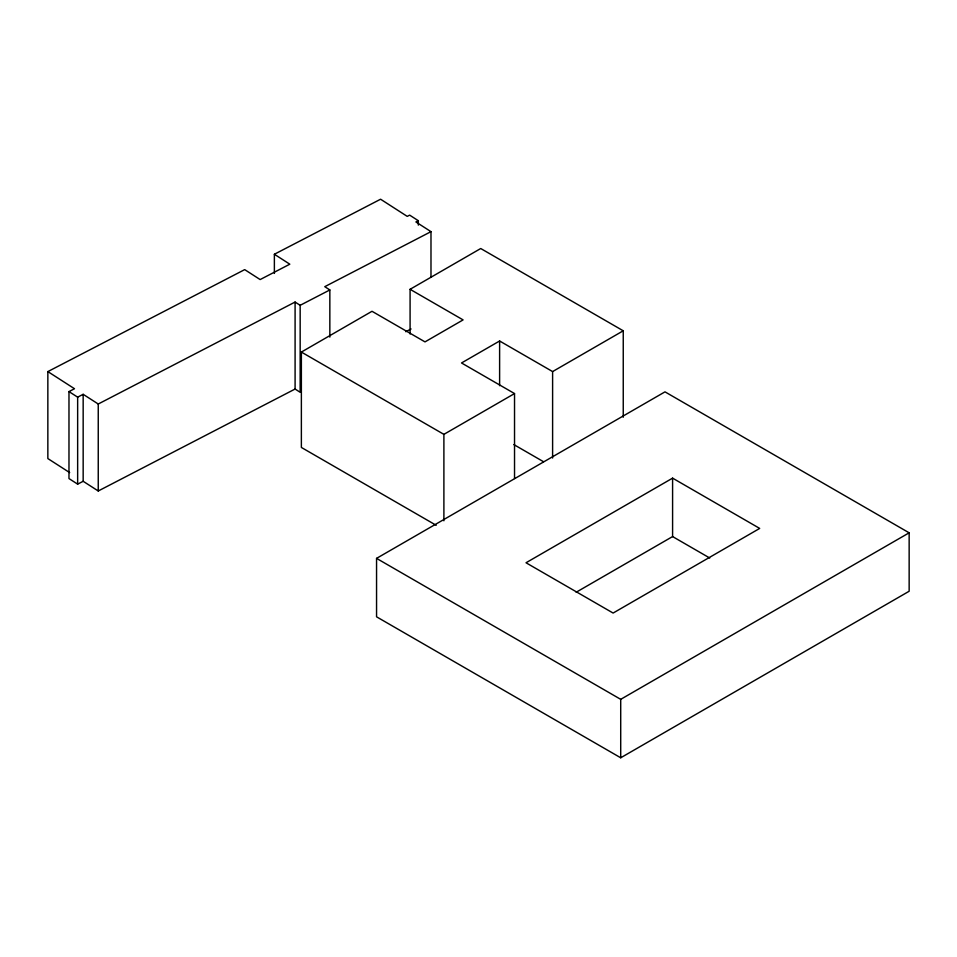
<?xml version="1.0" encoding="UTF-8"?>
<svg xmlns="http://www.w3.org/2000/svg" width="957" height="957" viewBox="0 0 957 957"><rect width="100%" height="100%" fill="white"/><g stroke="black" fill="none" stroke-linecap="round" stroke-linejoin="round"><path stroke-width="1.44" d="M436.189 525.285L301.371 447.445L301.371 352.068L372.01 311.288L425.004 341.888L463.092 319.901L410.086 289.301L410.086 334.005M410.086 289.301L480.725 248.521L623.246 330.799L623.246 417.24M623.246 330.799L552.608 371.579L499.614 340.991L461.525 362.966L514.531 393.566L514.531 478.512M301.371 352.068L443.892 434.358L514.531 393.566M376.556 558.374L664.995 391.856L909.15 532.81L909.15 591.247L620.71 757.777L376.556 616.81L376.556 558.374L620.71 699.34L909.15 532.81M672.592 478.141L526.015 562.764L613.114 613.054L759.691 528.42L672.592 478.141L672.592 536.566L576.162 592.251M69.658 472.591L47.85 458.57L47.85 371.591L244.693 269.623L260.148 279.564L289.815 264.192L274.372 254.251L380.587 199.223L407.239 216.378L409.644 215.122L418.317 220.708L418.317 225.122M68.976 391.592L77.649 397.167L83.163 394.308L98.248 404.01L295.091 302.053L300.163 305.307L300.163 392.286L295.091 389.032L98.248 490.989L83.163 481.287L77.649 484.146L68.976 478.572L68.976 391.592L74.502 388.733L47.85 371.591M418.317 220.708L415.9 221.952L430.985 231.654L430.985 277.363M430.985 231.654L324.758 286.681L329.842 289.947L329.842 337.115M300.163 305.307L329.842 289.947M405.756 331.708L411.067 328.957M513.825 444.574L543.564 461.741M672.592 536.566L709.735 558.015M620.71 699.34L620.71 757.777M552.608 371.579L552.608 458.02M499.614 340.991L499.614 385.695M443.892 434.358L443.892 520.787M295.091 302.053L295.091 389.032M274.372 254.251L274.372 273.415M98.248 404.01L98.248 490.989M83.163 394.308L83.163 481.287M77.649 397.167L77.649 484.146"/></g></svg>
